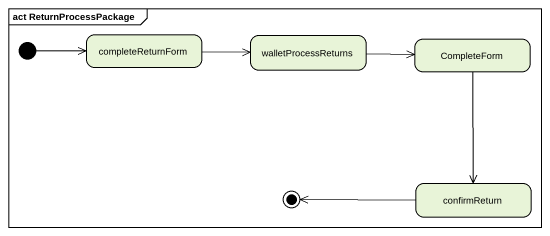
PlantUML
@startuml
mainframe act ReturnProcessPackage
hide empty description
state completeReturnForm
state walletProcessReturns
state CompleteForm
state confirmReturn
[*] -right-> completeReturnForm
completeReturnForm -right-> walletProcessReturns
walletProcessReturns -right-> CompleteForm
CompleteForm --> confirmReturn
confirmReturn -left-> [*]
@enduml
